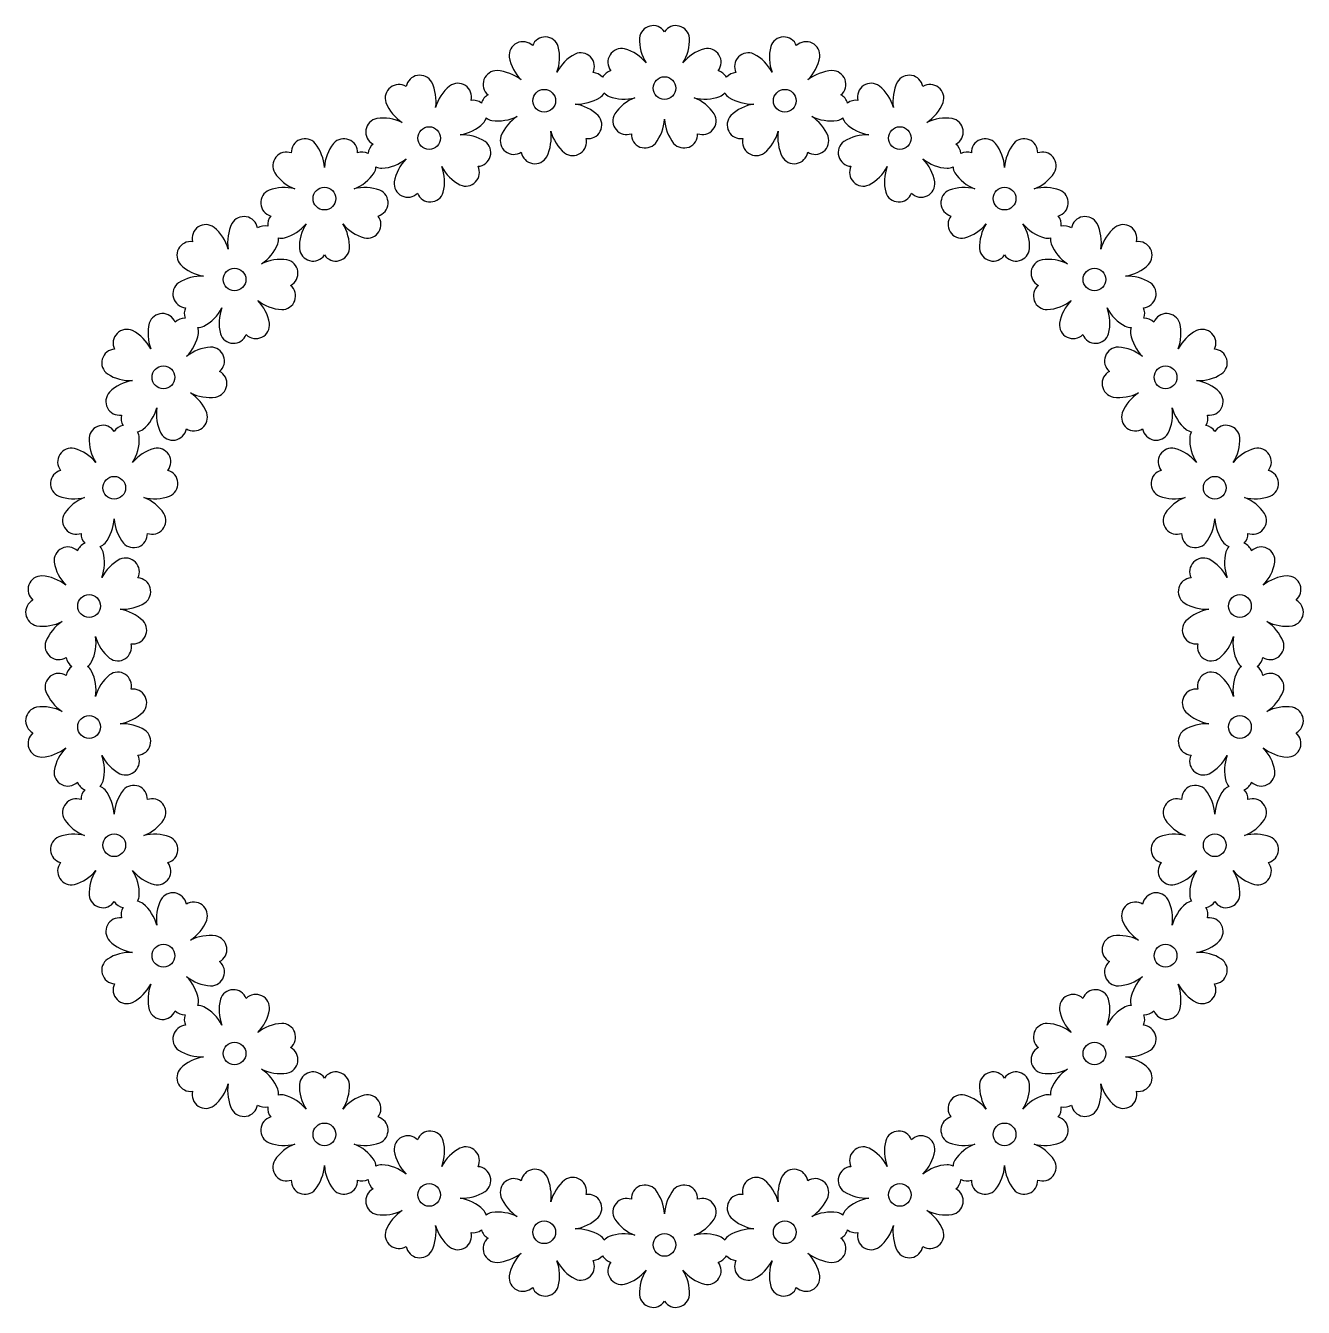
# Model space of a CAD drawing. Extents: x -1112 to -574, y -162 to 59.
# Drawn here: x -1111.6 to -891.4, y -162.3 to 58.7 of the extents above; entities that cross this region are included whole.
import ezdxf

# ---------------------------------------------------------------- set-up
doc = ezdxf.new("R2010")
doc.units = 0
doc.layers.get('0').update_dxf_attribs({"linetype": 'CONTINUOUS'})

msp = doc.modelspace()

# ---------------------------------------------------------------- linework, layer by layer
for centre in [(-1001.5055, 47.957838), (-1022.238551, 45.778707), (-980.772449, 45.778707), (-1042.065469, 39.336551), (-960.945531, 39.336551), (-1060.119721, 28.912924), (-942.891279, 28.912924), (-1075.61225, 14.963388), (-927.39875, 14.963388), (-1087.865959, -1.902396), (-915.145041, -1.902396), (-1096.345301, -20.947311), (-906.665699, -20.947311), (-1100.679689, -41.339003), (-902.331311, -41.339003), (-1100.679689, -62.186257), (-902.331311, -62.186257), (-1096.345301, -82.57795), (-906.665699, -82.57795), (-1087.865959, -101.622864), (-915.145041, -101.622864), (-1075.61225, -118.488648), (-927.39875, -118.488648), (-1060.119721, -132.438184), (-942.891279, -132.438184), (-1042.065469, -142.861811), (-960.945531, -142.861811), (-1022.238551, -149.303967), (-980.772449, -149.303967), (-1001.5055, -151.483099)]:
    msp.add_circle(centre, 1.962519)
for centre, radius, start, end in [((-1003.471951, 56.366155), 2.365777, 33.777075, 174.598907), ((-999.539049, 56.366155), 2.365777, 5.401093, 146.222925), ((-1025.910218, 53.594433), 2.365777, 45.777075, 186.598907), ((-1022.063259, 54.41213), 2.365777, 17.401093, 158.222925), ((-998.328693, 56.325595), 7.503151, 177.989396, 212.423167), ((-1004.682307, 56.325595), 7.503151, 327.576833, 2.010604), ((-980.947741, 54.41213), 2.365777, 21.777075, 162.598907), ((-977.100782, 53.594433), 2.365777, 353.401093, 134.222925), ((-1020.87092, 54.624103), 7.503151, 189.989396, 224.423167), ((-1027.085692, 53.303113), 7.503151, 339.576833, 14.010604), ((-1013.403458, 47.21139), 7.503151, 117.989396, 152.423167), ((-1015.939961, 51.685861), 2.365777, 333.777075, 114.598907), ((-1008.894617, 52.426357), 2.365777, 77.401093, 218.222925), ((-1010.445397, 47.522295), 7.503151, 39.576833, 74.010604), ((-992.565603, 47.522295), 7.503151, 105.989396, 140.423167), ((-994.116383, 52.426357), 2.365777, 321.777075, 102.598907), ((-987.071039, 51.685861), 2.365777, 65.401093, 206.222925), ((-989.607542, 47.21139), 7.503151, 27.576833, 62.010604), ((-975.925308, 53.303113), 7.503151, 165.989396, 200.423167), ((-982.14008, 54.624103), 7.503151, 315.576833, 350.010604), ((-1030.395256, 48.613294), 2.365777, 89.401093, 230.222925), ((-1030.892535, 43.493972), 7.503151, 51.576833, 86.010604), ((-1010.109951, 48.685945), 2.365777, 105.777075, 151.189996), ((-992.901049, 48.685945), 2.365777, 28.810004, 74.222925), ((-972.118465, 43.493972), 7.503151, 93.989396, 128.423167), ((-972.615744, 48.613294), 2.365777, 309.777075, 90.598907), ((-1043.688997, 47.817758), 2.365777, 29.401093, 170.222925), ((-1048.371099, 45.688753), 7.503151, 351.576833, 26.010604), ((-1037.132684, 46.424171), 2.365777, 345.777075, 126.598907), ((-1013.97351, 48.279869), 2.365777, 40.810004, 86.222925), ((-989.03749, 48.279869), 2.365777, 93.777075, 139.189996), ((-965.878316, 46.424171), 2.365777, 53.401093, 194.222925), ((-954.639901, 45.688753), 7.503151, 153.989396, 188.423167), ((-959.322003, 47.817758), 2.365777, 9.777075, 150.598907), ((-1047.281881, 46.218103), 2.365777, 57.777075, 198.598907), ((-1033.721315, 42.574846), 7.503151, 129.989396, 164.423167), ((-1030.806356, 44.701937), 2.365777, 117.777075, 163.189996), ((-1013.97351, 48.279869), 2.365777, 305.401093, 331.189996), ((-1010.109951, 48.685945), 2.365777, 220.810004, 246.598907), ((-1008.482022, 53.56494), 7.503151, 249.989396, 284.423167), ((-994.528978, 53.56494), 7.503151, 255.576833, 290.010604), ((-992.901049, 48.685945), 2.365777, 293.401093, 319.189996), ((-989.03749, 48.279869), 2.365777, 208.810004, 234.598907), ((-972.204644, 44.701937), 2.365777, 16.810004, 62.222925), ((-969.289685, 42.574846), 7.503151, 15.576833, 50.010604), ((-955.729119, 46.218103), 2.365777, 341.401093, 122.222925), ((-1042.566785, 48.273001), 7.503151, 201.989396, 236.423167), ((-1034.501059, 43.501455), 2.365777, 52.810004, 98.222925), ((-1016.580265, 52.713781), 7.503151, 267.576833, 302.010604), ((-1018.145795, 37.818757), 7.503151, 45.989396, 80.423167), ((-1003.853853, 39.320901), 7.503151, 111.576833, 146.010604), ((-999.157147, 39.320901), 7.503151, 33.989396, 68.423167), ((-986.430735, 52.713781), 7.503151, 237.989396, 272.423167), ((-984.865205, 37.818757), 7.503151, 99.576833, 134.010604), ((-968.509941, 43.501455), 2.365777, 81.777075, 127.189996), ((-960.444215, 48.273001), 7.503151, 303.576833, 338.010604), ((-1050.633273, 40.413321), 2.365777, 101.401093, 242.222925), ((-1050.055319, 35.302478), 7.503151, 63.576833, 98.010604), ((-1034.501059, 43.501455), 2.365777, 317.401093, 343.189996), ((-1030.806356, 44.701937), 2.365777, 232.810004, 258.598907), ((-1030.228402, 49.81278), 7.503151, 261.989396, 296.423167), ((-1022.739867, 36.842257), 7.503151, 123.576833, 158.010604), ((-1014.674142, 41.613803), 2.365777, 261.777075, 42.598907), ((-1008.038676, 42.311218), 2.365777, 149.401093, 290.222925), ((-1008.994035, 43.055461), 7.503151, 321.989396, 356.423167), ((-994.016965, 43.055461), 7.503151, 183.576833, 218.010604), ((-994.972324, 42.311218), 2.365777, 249.777075, 30.598907), ((-988.336858, 41.613803), 2.365777, 137.401093, 278.222925), ((-980.271133, 36.842257), 7.503151, 21.989396, 56.423167), ((-972.782598, 49.81278), 7.503151, 243.576833, 278.010604), ((-972.204644, 44.701937), 2.365777, 281.401093, 307.189996), ((-968.509941, 43.501455), 2.365777, 196.810004, 222.598907), ((-952.955681, 35.302478), 7.503151, 81.989396, 116.423167), ((-952.377727, 40.413321), 2.365777, 297.777075, 78.598907), ((-1037.972712, 47.296501), 7.503151, 279.576833, 314.010604), ((-1036.407182, 32.401477), 7.503151, 57.989396, 92.423167), ((-1028.544182, 39.426505), 7.503151, 333.989396, 8.423167), ((-1013.894397, 42.540412), 7.503151, 195.576833, 230.010604), ((-1004.856892, 39.999517), 2.365777, 177.777075, 318.598907), ((-998.154108, 39.999517), 2.365777, 221.401093, 2.222925), ((-989.116603, 42.540412), 7.503151, 309.989396, 344.423167), ((-974.466818, 39.426505), 7.503151, 171.576833, 206.010604), ((-966.603818, 32.401477), 7.503151, 87.576833, 122.010604), ((-965.038288, 47.296501), 7.503151, 225.989396, 260.423167), ((-1063.471113, 36.871245), 2.365777, 41.401093, 182.222925), ((-1067.608255, 33.815301), 7.503151, 3.576833, 38.010604), ((-1052.631186, 33.815301), 7.503151, 141.989396, 176.423167), ((-1056.768328, 36.871245), 2.365777, 357.777075, 138.598907), ((-1050.222173, 36.501964), 2.365777, 129.777075, 175.189996), ((-1033.800428, 36.835389), 2.365777, 273.777075, 54.598907), ((-1027.454964, 38.897155), 2.365777, 161.401093, 302.222925), ((-1017.305767, 38.691087), 2.365777, 233.401093, 14.222925), ((-985.705233, 38.691087), 2.365777, 165.777075, 306.598907), ((-975.556036, 38.897155), 2.365777, 237.777075, 18.598907), ((-969.210572, 36.835389), 2.365777, 125.401093, 266.222925), ((-952.788827, 36.501964), 2.365777, 4.810004, 50.222925), ((-946.242672, 36.871245), 2.365777, 41.401093, 182.222925), ((-950.379814, 33.815301), 7.503151, 3.576833, 38.010604), ((-935.402745, 33.815301), 7.503151, 141.989396, 176.423167), ((-939.539887, 36.871245), 2.365777, 357.777075, 138.598907), ((-1066.652897, 34.559544), 2.365777, 69.777075, 210.598907), ((-1053.586544, 34.559544), 2.365777, 64.810004, 110.222925), ((-1050.719453, 41.621286), 7.503151, 273.989396, 308.423167), ((-1040.697837, 30.491155), 7.503151, 135.576833, 170.010604), ((-1023.862079, 37.2975), 2.365777, 189.777075, 330.598907), ((-979.148921, 37.2975), 2.365777, 209.401093, 350.222925), ((-962.313163, 30.491155), 7.503151, 9.989396, 44.423167), ((-952.291547, 41.621286), 7.503151, 231.576833, 266.010604), ((-949.424456, 34.559544), 2.365777, 69.777075, 115.189996), ((-936.358103, 34.559544), 2.365777, 329.401093, 110.222925), ((-1062.468074, 37.549861), 7.503151, 213.989396, 248.423167), ((-1057.771367, 37.549861), 7.503151, 291.576833, 326.010604), ((-1053.586544, 34.559544), 2.365777, 329.401093, 355.189996), ((-1050.222173, 36.501964), 2.365777, 244.810004, 270.598907), ((-1046.912609, 31.812145), 7.503151, 345.989396, 20.423167), ((-1033.230375, 37.903868), 7.503151, 207.576833, 242.010604), ((-1035.766878, 33.429397), 2.365777, 245.401093, 26.222925), ((-967.244122, 33.429397), 2.365777, 153.777075, 294.598907), ((-969.780625, 37.903868), 7.503151, 297.989396, 332.423167), ((-956.098391, 31.812145), 7.503151, 159.576833, 194.010604), ((-952.788827, 36.501964), 2.365777, 269.401093, 295.189996), ((-949.424456, 34.559544), 2.365777, 184.810004, 210.598907), ((-945.239633, 37.549861), 7.503151, 213.989396, 248.423167), ((-940.542926, 37.549861), 7.503151, 291.576833, 326.010604), ((-1045.737135, 31.520825), 2.365777, 173.401093, 314.222925), ((-957.273865, 31.520825), 2.365777, 225.777075, 6.598907), ((-1068.724172, 28.184817), 2.365777, 113.401093, 254.222925), ((-1067.096243, 23.305822), 7.503151, 75.576833, 110.010604), ((-1053.143198, 23.305822), 7.503151, 69.989396, 104.423167), ((-1051.51527, 28.184817), 2.365777, 285.777075, 66.598907), ((-1041.890177, 30.703128), 2.365777, 201.777075, 342.598907), ((-961.120823, 30.703128), 2.365777, 197.401093, 338.222925), ((-951.49573, 28.184817), 2.365777, 113.401093, 254.222925), ((-949.867802, 23.305822), 7.503151, 75.576833, 110.010604), ((-935.914757, 23.305822), 7.503151, 69.989396, 104.423167), ((-934.286828, 28.184817), 2.365777, 285.777075, 66.598907), ((-1080.545035, 22.051007), 2.365777, 53.401093, 194.222925), ((-1069.30662, 21.31559), 7.503151, 153.989396, 188.423167), ((-1073.988722, 23.444594), 2.365777, 9.777075, 150.598907), ((-1067.508838, 24.444405), 2.365777, 141.777075, 187.189996), ((-1069.059618, 29.348467), 7.503151, 285.989396, 320.423167), ((-1056.942914, 20.545167), 7.503151, 147.576833, 182.010604), ((-1051.179824, 29.348467), 7.503151, 219.576833, 254.010604), ((-1063.296528, 20.545167), 7.503151, 357.989396, 32.423167), ((-1052.730603, 24.444405), 2.365777, 257.401093, 38.222925), ((-950.280397, 24.444405), 2.365777, 141.777075, 282.598907), ((-951.831176, 29.348467), 7.503151, 285.989396, 320.423167), ((-939.714472, 20.545167), 7.503151, 147.576833, 182.010604), ((-933.951382, 29.348467), 7.503151, 219.576833, 254.010604), ((-946.068086, 20.545167), 7.503151, 357.989396, 32.423167), ((-935.502162, 24.444405), 2.365777, 352.810004, 38.222925), ((-929.022278, 23.444594), 2.365777, 29.401093, 170.222925), ((-933.70438, 21.31559), 7.503151, 351.576833, 26.010604), ((-922.465965, 22.051007), 2.365777, 345.777075, 126.598907), ((-1083.956404, 18.201682), 7.503151, 15.576833, 50.010604), ((-1070.395838, 21.844939), 2.365777, 76.810004, 122.222925), ((-1070.395838, 21.844939), 2.365777, 341.401093, 7.189996), ((-1067.508838, 24.444405), 2.365777, 256.810004, 282.598907), ((-935.502162, 24.444405), 2.365777, 257.401093, 283.189996), ((-932.615162, 21.844939), 2.365777, 172.810004, 198.598907), ((-932.615162, 21.844939), 2.365777, 57.777075, 103.189996), ((-919.054596, 18.201682), 7.503151, 129.989396, 164.423167), ((-1083.176659, 19.128292), 2.365777, 81.777075, 222.598907), ((-1075.110934, 23.899837), 7.503151, 303.576833, 338.010604), ((-1062.086171, 20.504607), 2.365777, 185.401093, 326.222925), ((-1058.15327, 20.504607), 2.365777, 213.777075, 354.598907), ((-944.85773, 20.504607), 2.365777, 185.401093, 326.222925), ((-940.924829, 20.504607), 2.365777, 213.777075, 354.598907), ((-927.900066, 23.899837), 7.503151, 201.989396, 236.423167), ((-919.834341, 19.128292), 2.365777, 317.401093, 98.222925), ((-1067.6224, 10.929315), 7.503151, 81.989396, 116.423167), ((-1067.044445, 16.040157), 2.365777, 297.777075, 78.598907), ((-935.966555, 16.040157), 2.365777, 101.401093, 242.222925), ((-935.3886, 10.929315), 7.503151, 63.576833, 98.010604), ((-1081.270537, 8.028314), 7.503151, 87.576833, 122.010604), ((-1079.705007, 22.923337), 7.503151, 225.989396, 260.423167), ((-923.305993, 22.923337), 7.503151, 279.576833, 314.010604), ((-921.740463, 8.028314), 7.503151, 57.989396, 92.423167), ((-1083.877291, 12.462226), 2.365777, 125.401093, 266.222925), ((-1067.455545, 12.128801), 2.365777, 269.401093, 50.222925), ((-935.555455, 12.128801), 2.365777, 129.777075, 270.598907), ((-919.133709, 12.462226), 2.365777, 273.777075, 54.598907), ((-1076.979882, 6.117991), 7.503151, 9.989396, 44.423167), ((-1066.958266, 17.248123), 7.503151, 231.576833, 266.010604), ((-936.052734, 17.248123), 7.503151, 273.989396, 308.423167), ((-926.031118, 6.117991), 7.503151, 135.576833, 170.010604), ((-1088.041251, 6.731027), 2.365777, 21.777075, 162.598907), ((-1081.91084, 9.056233), 2.365777, 153.777075, 199.189996), ((-1084.447343, 13.530704), 7.503151, 297.989396, 332.423167), ((-1070.76511, 7.438982), 7.503151, 159.576833, 194.010604), ((-918.563657, 13.530704), 7.503151, 207.576833, 242.010604), ((-932.24589, 7.438982), 7.503151, 345.989396, 20.423167), ((-921.10016, 9.056233), 2.365777, 340.810004, 26.222925), ((-914.969749, 6.731027), 2.365777, 17.401093, 158.222925), ((-1083.018819, 5.62201), 7.503151, 165.989396, 200.423167), ((-1084.194293, 5.913331), 2.365777, 88.810004, 134.222925), ((-1084.194293, 5.913331), 2.365777, 353.401093, 19.189996), ((-1081.91084, 9.056233), 2.365777, 268.810004, 294.598907), ((-1071.940584, 7.147661), 2.365777, 225.777075, 6.598907), ((-931.070416, 7.147661), 2.365777, 173.401093, 314.222925), ((-921.10016, 9.056233), 2.365777, 245.401093, 271.189996), ((-918.816707, 5.913331), 2.365777, 160.810004, 186.598907), ((-918.816707, 5.913331), 2.365777, 45.777075, 91.189996), ((-919.992181, 5.62201), 7.503151, 339.576833, 14.010604), ((-1094.164549, 4.004759), 2.365777, 65.401093, 206.222925), ((-1096.701052, -0.469713), 7.503151, 27.576833, 62.010604), ((-1089.23359, 6.943001), 7.503151, 315.576833, 350.010604), ((-1075.787542, 6.329965), 2.365777, 197.401093, 338.222925), ((-927.223458, 6.329965), 2.365777, 201.777075, 342.598907), ((-913.77741, 6.943001), 7.503151, 189.989396, 224.423167), ((-906.309948, -0.469713), 7.503151, 117.989396, 152.423167), ((-908.846451, 4.004759), 2.365777, 333.777075, 114.598907), ((-1096.131, 0.598766), 2.365777, 93.777075, 234.598907), ((-1079.211975, -4.187131), 7.503151, 93.989396, 128.423167), ((-1079.709254, 0.932191), 2.365777, 309.777075, 90.598907), ((-923.301746, 0.932191), 2.365777, 89.401093, 230.222925), ((-923.799025, -4.187131), 7.503151, 51.576833, 86.010604), ((-906.88, 0.598766), 2.365777, 305.401093, 86.222925), ((-1093.524246, 5.032678), 7.503151, 237.989396, 272.423167), ((-1079.298154, -2.979166), 2.365777, 281.401093, 62.222925), ((-923.712846, -2.979166), 2.365777, 117.777075, 258.598907), ((-909.486754, 5.032678), 7.503151, 267.576833, 302.010604), ((-1091.958716, -9.862345), 7.503151, 99.576833, 134.010604), ((-911.052284, -9.862345), 7.503151, 45.989396, 80.423167), ((-1095.430368, -6.0673), 2.365777, 137.401093, 278.222925), ((-1087.364643, -10.838846), 7.503151, 21.989396, 56.423167), ((-1079.876108, 2.131677), 7.503151, 243.576833, 278.010604), ((-923.134892, 2.131677), 7.503151, 261.989396, 296.423167), ((-915.646357, -10.838846), 7.503151, 123.576833, 158.010604), ((-907.580632, -6.0673), 2.365777, 261.777075, 42.598907), ((-1092.798744, -8.990015), 2.365777, 165.777075, 211.189996), ((-1096.210113, -5.14069), 7.503151, 309.989396, 344.423167), ((-1081.560328, -8.254598), 7.503151, 171.576833, 206.010604), ((-1082.649546, -8.783948), 2.365777, 237.777075, 18.598907), ((-920.361454, -8.783948), 2.365777, 161.401093, 302.222925), ((-921.450672, -8.254598), 7.503151, 333.989396, 8.423167), ((-906.800887, -5.14069), 7.503151, 195.576833, 230.010604), ((-910.212256, -8.990015), 2.365777, 328.810004, 14.222925), ((-1098.311752, -12.538994), 2.365777, 33.777075, 174.598907), ((-1094.378851, -12.538994), 2.365777, 100.810004, 146.222925), ((-1092.798744, -8.990015), 2.365777, 280.810004, 306.598907), ((-1086.242431, -10.383603), 2.365777, 209.401093, 350.222925), ((-916.768569, -10.383603), 2.365777, 189.777075, 330.598907), ((-910.212256, -8.990015), 2.365777, 233.401093, 259.189996), ((-908.632149, -12.538994), 2.365777, 33.777075, 79.189996), ((-904.699248, -12.538994), 2.365777, 5.401093, 146.222925), ((-1093.168495, -12.579554), 7.503151, 177.989396, 212.423167), ((-1099.522108, -12.579554), 7.503151, 327.576833, 2.010604), ((-1094.378851, -12.538994), 2.365777, 5.401093, 31.189996), ((-903.488892, -12.579554), 7.503151, 177.989396, 212.423167), ((-908.632149, -12.538994), 2.365777, 148.810004, 174.598907), ((-909.842505, -12.579554), 7.503151, 327.576833, 2.010604), ((-1103.734419, -16.478792), 2.365777, 77.401093, 218.222925), ((-1105.285198, -21.382854), 7.503151, 39.576833, 74.010604), ((-1087.405405, -21.382854), 7.503151, 105.989396, 140.423167), ((-1088.956184, -16.478792), 2.365777, 321.777075, 102.598907), ((-914.054816, -16.478792), 2.365777, 77.401093, 218.222925), ((-915.605595, -21.382854), 7.503151, 39.576833, 74.010604), ((-897.725802, -21.382854), 7.503151, 105.989396, 140.423167), ((-899.276581, -16.478792), 2.365777, 321.777075, 102.598907), ((-1104.949752, -20.219204), 2.365777, 105.777075, 246.598907), ((-1087.740851, -20.219204), 2.365777, 293.401093, 74.222925), ((-915.270149, -20.219204), 2.365777, 105.777075, 246.598907), ((-898.061248, -20.219204), 2.365777, 293.401093, 74.222925), ((-1103.321824, -15.340209), 7.503151, 249.989396, 284.423167), ((-1098.693655, -29.584248), 7.503151, 111.576833, 146.010604), ((-1089.368779, -15.340209), 7.503151, 255.576833, 290.010604), ((-1093.996948, -29.584248), 7.503151, 33.989396, 68.423167), ((-913.642221, -15.340209), 7.503151, 249.989396, 284.423167), ((-909.014052, -29.584248), 7.503151, 111.576833, 146.010604), ((-899.689176, -15.340209), 7.503151, 255.576833, 290.010604), ((-904.317345, -29.584248), 7.503151, 33.989396, 68.423167), ((-1102.878478, -26.593931), 2.365777, 149.401093, 290.222925), ((-1103.833836, -25.849688), 7.503151, 321.989396, 356.423167), ((-1088.856767, -25.849688), 7.503151, 183.576833, 218.010604), ((-1089.812125, -26.593931), 2.365777, 249.777075, 30.598907), ((-913.198875, -26.593931), 2.365777, 149.401093, 290.222925), ((-914.154233, -25.849688), 7.503151, 321.989396, 356.423167), ((-899.177164, -25.849688), 7.503151, 183.576833, 218.010604), ((-900.132522, -26.593931), 2.365777, 249.777075, 30.598907), ((-1100.504398, -32.70558), 2.365777, 112.810004, 158.222925), ((-1099.696694, -28.905632), 2.365777, 177.777075, 223.189996), ((-1099.696694, -28.905632), 2.365777, 292.810004, 318.598907), ((-1092.993909, -28.905632), 2.365777, 221.401093, 2.222925), ((-910.017091, -28.905632), 2.365777, 177.777075, 318.598907), ((-903.314306, -28.905632), 2.365777, 221.401093, 247.189996), ((-903.314306, -28.905632), 2.365777, 316.810004, 2.222925), ((-902.506602, -32.70558), 2.365777, 21.777075, 67.189996), ((-1104.351356, -33.523276), 2.365777, 45.777075, 186.598907), ((-1100.504398, -32.70558), 2.365777, 17.401093, 43.189996), ((-1105.52683, -33.814597), 7.503151, 339.576833, 14.010604), ((-1094.381099, -35.431848), 2.365777, 333.777075, 114.598907), ((-908.629901, -35.431848), 2.365777, 65.401093, 206.222925), ((-897.48417, -33.814597), 7.503151, 165.989396, 200.423167), ((-902.506602, -32.70558), 2.365777, 136.810004, 162.598907), ((-898.659644, -33.523276), 2.365777, 353.401093, 134.222925), ((-1099.312058, -32.493606), 7.503151, 189.989396, 224.423167), ((-1091.844596, -39.90632), 7.503151, 117.989396, 152.423167), ((-911.166404, -39.90632), 7.503151, 27.576833, 62.010604), ((-903.698942, -32.493606), 7.503151, 315.576833, 350.010604), ((-1108.836394, -38.504416), 2.365777, 89.401093, 230.222925), ((-1109.333673, -43.623738), 7.503151, 51.576833, 86.010604), ((-1092.414648, -38.837841), 2.365777, 305.401093, 86.222925), ((-910.596352, -38.837841), 2.365777, 93.777075, 234.598907), ((-893.677327, -43.623738), 7.503151, 93.989396, 128.423167), ((-894.174606, -38.504416), 2.365777, 309.777075, 90.598907), ((-1109.247494, -42.415773), 2.365777, 117.777075, 258.598907), ((-1095.021403, -34.403929), 7.503151, 267.576833, 302.010604), ((-1096.586933, -49.298952), 7.503151, 45.989396, 80.423167), ((-907.989597, -34.403929), 7.503151, 237.989396, 272.423167), ((-906.424067, -49.298952), 7.503151, 99.576833, 134.010604), ((-893.763506, -42.415773), 2.365777, 281.401093, 62.222925), ((-1108.66954, -37.30493), 7.503151, 261.989396, 296.423167), ((-1101.181005, -50.275453), 7.503151, 123.576833, 158.010604), ((-1093.11528, -45.503907), 2.365777, 261.777075, 42.598907), ((-909.89572, -45.503907), 2.365777, 137.401093, 278.222925), ((-894.34146, -37.30493), 7.503151, 243.576833, 278.010604), ((-901.829995, -50.275453), 7.503151, 21.989396, 56.423167), ((-1105.896102, -48.220554), 2.365777, 161.401093, 302.222925), ((-1106.98532, -47.691205), 7.503151, 333.989396, 8.423167), ((-1092.335536, -44.577297), 7.503151, 195.576833, 230.010604), ((-1095.746905, -48.426622), 2.365777, 233.401093, 14.222925), ((-907.264095, -48.426622), 2.365777, 165.777075, 306.598907), ((-910.675464, -44.577297), 7.503151, 309.989396, 344.423167), ((-896.02568, -47.691205), 7.503151, 171.576833, 206.010604), ((-897.114898, -48.220554), 2.365777, 237.777075, 18.598907), ((-1102.303218, -49.82021), 2.365777, 189.777075, 235.189996), ((-900.707782, -49.82021), 2.365777, 304.810004, 350.222925), ((-1105.896102, -55.304706), 2.365777, 57.777075, 198.598907), ((-1102.303218, -53.705051), 2.365777, 124.810004, 170.222925), ((-1102.303218, -49.82021), 2.365777, 304.810004, 330.598907), ((-1102.303218, -53.705051), 2.365777, 29.401093, 55.189996), ((-1106.98532, -55.834055), 7.503151, 351.576833, 26.010604), ((-1095.746905, -55.098638), 2.365777, 345.777075, 126.598907), ((-907.264095, -55.098638), 2.365777, 53.401093, 194.222925), ((-896.02568, -55.834055), 7.503151, 153.989396, 188.423167), ((-900.707782, -49.82021), 2.365777, 209.401093, 235.189996), ((-900.707782, -53.705051), 2.365777, 124.810004, 150.598907), ((-900.707782, -53.705051), 2.365777, 9.777075, 55.189996), ((-897.114898, -55.304706), 2.365777, 341.401093, 122.222925), ((-1092.335536, -58.947963), 7.503151, 129.989396, 164.423167), ((-910.675464, -58.947963), 7.503151, 15.576833, 50.010604), ((-1101.181005, -53.249807), 7.503151, 201.989396, 236.423167), ((-1093.11528, -58.021353), 2.365777, 317.401093, 98.222925), ((-909.89572, -58.021353), 2.365777, 81.777075, 222.598907), ((-901.829995, -53.249807), 7.503151, 303.576833, 338.010604), ((-1109.247494, -61.109487), 2.365777, 101.401093, 242.222925), ((-1108.66954, -66.22033), 7.503151, 63.576833, 98.010604), ((-1096.586933, -54.226308), 7.503151, 279.576833, 314.010604), ((-906.424067, -54.226308), 7.503151, 225.989396, 260.423167), ((-894.34146, -66.22033), 7.503151, 81.989396, 116.423167), ((-893.763506, -61.109487), 2.365777, 297.777075, 78.598907), ((-1095.021403, -69.121331), 7.503151, 57.989396, 92.423167), ((-907.989597, -69.121331), 7.503151, 87.576833, 122.010604), ((-1108.836394, -65.020844), 2.365777, 129.777075, 270.598907), ((-1092.414648, -64.687419), 2.365777, 273.777075, 54.598907), ((-910.596352, -64.687419), 2.365777, 125.401093, 266.222925), ((-894.174606, -65.020844), 2.365777, 269.401093, 50.222925), ((-1109.333673, -59.901522), 7.503151, 273.989396, 308.423167), ((-1099.312058, -71.031654), 7.503151, 135.576833, 170.010604), ((-893.677327, -59.901522), 7.503151, 231.576833, 266.010604), ((-903.698942, -71.031654), 7.503151, 9.989396, 44.423167), ((-1105.52683, -69.710663), 7.503151, 345.989396, 20.423167), ((-1091.844596, -63.61894), 7.503151, 207.576833, 242.010604), ((-1094.381099, -68.093412), 2.365777, 245.401093, 26.222925), ((-908.629901, -68.093412), 2.365777, 153.777075, 294.598907), ((-911.166404, -63.61894), 7.503151, 297.989396, 332.423167), ((-897.48417, -69.710663), 7.503151, 159.576833, 194.010604), ((-1104.351356, -70.001984), 2.365777, 173.401093, 314.222925), ((-898.659644, -70.001984), 2.365777, 225.777075, 6.598907), ((-1100.504398, -70.81968), 2.365777, 201.777075, 247.189996), ((-1100.504398, -70.81968), 2.365777, 316.810004, 342.598907), ((-1099.696694, -74.619628), 2.365777, 41.401093, 67.189996), ((-1092.993909, -74.619628), 2.365777, 357.777075, 138.598907), ((-910.017091, -74.619628), 2.365777, 41.401093, 182.222925), ((-903.314306, -74.619628), 2.365777, 112.810004, 138.598907), ((-902.506602, -70.81968), 2.365777, 197.401093, 223.189996), ((-902.506602, -70.81968), 2.365777, 292.810004, 338.222925), ((-1102.878478, -76.931329), 2.365777, 69.777075, 210.598907), ((-1099.696694, -74.619628), 2.365777, 136.810004, 182.222925), ((-1103.833836, -77.675572), 7.503151, 3.576833, 38.010604), ((-1088.856767, -77.675572), 7.503151, 141.989396, 176.423167), ((-1089.812125, -76.931329), 2.365777, 329.401093, 110.222925), ((-913.198875, -76.931329), 2.365777, 69.777075, 210.598907), ((-914.154233, -77.675572), 7.503151, 3.576833, 38.010604), ((-899.177164, -77.675572), 7.503151, 141.989396, 176.423167), ((-903.314306, -74.619628), 2.365777, 357.777075, 43.189996), ((-900.132522, -76.931329), 2.365777, 329.401093, 110.222925), ((-1098.693655, -73.941012), 7.503151, 213.989396, 248.423167), ((-1093.996948, -73.941012), 7.503151, 291.576833, 326.010604), ((-909.014052, -73.941012), 7.503151, 213.989396, 248.423167), ((-904.317345, -73.941012), 7.503151, 291.576833, 326.010604), ((-1104.949752, -83.306056), 2.365777, 113.401093, 254.222925), ((-1103.321824, -88.185051), 7.503151, 75.576833, 110.010604), ((-1089.368779, -88.185051), 7.503151, 69.989396, 104.423167), ((-1087.740851, -83.306056), 2.365777, 285.777075, 66.598907), ((-915.270149, -83.306056), 2.365777, 113.401093, 254.222925), ((-913.642221, -88.185051), 7.503151, 75.576833, 110.010604), ((-899.689176, -88.185051), 7.503151, 69.989396, 104.423167), ((-898.061248, -83.306056), 2.365777, 285.777075, 66.598907), ((-1103.734419, -87.046468), 2.365777, 141.777075, 282.598907), ((-1088.956184, -87.046468), 2.365777, 257.401093, 38.222925), ((-914.054816, -87.046468), 2.365777, 141.777075, 282.598907), ((-899.276581, -87.046468), 2.365777, 257.401093, 38.222925), ((-1105.285198, -82.142406), 7.503151, 285.989396, 320.423167), ((-1093.168495, -90.945706), 7.503151, 147.576833, 182.010604), ((-1087.405405, -82.142406), 7.503151, 219.576833, 254.010604), ((-1099.522108, -90.945706), 7.503151, 357.989396, 32.423167), ((-915.605595, -82.142406), 7.503151, 285.989396, 320.423167), ((-903.488892, -90.945706), 7.503151, 147.576833, 182.010604), ((-897.725802, -82.142406), 7.503151, 219.576833, 254.010604), ((-909.842505, -90.945706), 7.503151, 357.989396, 32.423167), ((-1098.311752, -90.986266), 2.365777, 185.401093, 326.222925), ((-1094.378851, -90.986266), 2.365777, 213.777075, 259.189996), ((-1094.378851, -90.986266), 2.365777, 328.810004, 354.598907), ((-1092.798744, -94.535245), 2.365777, 53.401093, 79.189996), ((-1096.210113, -98.38457), 7.503151, 15.576833, 50.010604), ((-1081.560328, -95.270662), 7.503151, 153.989396, 188.423167), ((-1086.242431, -93.141657), 2.365777, 9.777075, 150.598907), ((-1082.649546, -94.741313), 2.365777, 341.401093, 122.222925), ((-920.361454, -94.741313), 2.365777, 57.777075, 198.598907), ((-916.768569, -93.141657), 2.365777, 29.401093, 170.222925), ((-921.450672, -95.270662), 7.503151, 351.576833, 26.010604), ((-906.800887, -98.38457), 7.503151, 129.989396, 164.423167), ((-910.212256, -94.535245), 2.365777, 100.810004, 126.598907), ((-908.632149, -90.986266), 2.365777, 185.401093, 211.189996), ((-908.632149, -90.986266), 2.365777, 280.810004, 326.222925), ((-904.699248, -90.986266), 2.365777, 213.777075, 354.598907), ((-1092.798744, -94.535245), 2.365777, 148.810004, 194.222925), ((-910.212256, -94.535245), 2.365777, 345.777075, 31.189996), ((-1095.430368, -97.45796), 2.365777, 81.777075, 222.598907), ((-1087.364643, -92.686414), 7.503151, 303.576833, 338.010604), ((-915.646357, -92.686414), 7.503151, 201.989396, 236.423167), ((-907.580632, -97.45796), 2.365777, 317.401093, 98.222925), ((-1091.958716, -93.662915), 7.503151, 225.989396, 260.423167), ((-1079.876108, -105.656937), 7.503151, 81.989396, 116.423167), ((-1079.298154, -100.546094), 2.365777, 297.777075, 78.598907), ((-923.712846, -100.546094), 2.365777, 101.401093, 242.222925), ((-923.134892, -105.656937), 7.503151, 63.576833, 98.010604), ((-911.052284, -93.662915), 7.503151, 279.576833, 314.010604), ((-1093.524246, -108.557938), 7.503151, 87.576833, 122.010604), ((-909.486754, -108.557938), 7.503151, 57.989396, 92.423167), ((-1096.131, -104.124026), 2.365777, 125.401093, 266.222925), ((-1079.709254, -104.457451), 2.365777, 269.401093, 50.222925), ((-923.301746, -104.457451), 2.365777, 129.777075, 270.598907), ((-906.88, -104.124026), 2.365777, 273.777075, 54.598907), ((-1079.211975, -99.338129), 7.503151, 231.576833, 266.010604), ((-1089.23359, -110.468261), 7.503151, 9.989396, 44.423167), ((-923.799025, -99.338129), 7.503151, 273.989396, 308.423167), ((-913.77741, -110.468261), 7.503151, 135.576833, 170.010604), ((-1094.164549, -107.530019), 2.365777, 153.777075, 294.598907), ((-1096.701052, -103.055547), 7.503151, 297.989396, 332.423167), ((-1083.018819, -109.14727), 7.503151, 159.576833, 194.010604), ((-1075.787542, -109.855225), 2.365777, 21.777075, 162.598907), ((-927.223458, -109.855225), 2.365777, 17.401093, 158.222925), ((-906.309948, -103.055547), 7.503151, 207.576833, 242.010604), ((-919.992181, -109.14727), 7.503151, 345.989396, 20.423167), ((-908.846451, -107.530019), 2.365777, 245.401093, 26.222925), ((-1084.194293, -109.438591), 2.365777, 340.810004, 6.598907), ((-1081.91084, -112.581493), 2.365777, 65.401093, 91.189996), ((-1084.447343, -117.055965), 7.503151, 27.576833, 62.010604), ((-1070.76511, -110.964242), 7.503151, 165.989396, 200.423167), ((-1071.940584, -110.672921), 2.365777, 353.401093, 134.222925), ((-931.070416, -110.672921), 2.365777, 45.777075, 186.598907), ((-918.563657, -117.055965), 7.503151, 117.989396, 152.423167), ((-932.24589, -110.964242), 7.503151, 339.576833, 14.010604), ((-921.10016, -112.581493), 2.365777, 88.810004, 114.598907), ((-918.816707, -109.438591), 2.365777, 173.401093, 199.189996), ((-1088.041251, -110.256287), 2.365777, 197.401093, 338.222925), ((-1084.194293, -109.438591), 2.365777, 225.777075, 271.189996), ((-1081.91084, -112.581493), 2.365777, 160.810004, 206.222925), ((-1076.979882, -109.643251), 7.503151, 315.576833, 350.010604), ((-926.031118, -109.643251), 7.503151, 189.989396, 224.423167), ((-921.10016, -112.581493), 2.365777, 333.777075, 19.189996), ((-918.816707, -109.438591), 2.365777, 268.810004, 314.222925), ((-914.969749, -110.256287), 2.365777, 201.777075, 342.598907), ((-1083.877291, -115.987486), 2.365777, 93.777075, 234.598907), ((-1066.958266, -120.773383), 7.503151, 93.989396, 128.423167), ((-1067.455545, -115.654061), 2.365777, 309.777075, 90.598907), ((-935.555455, -115.654061), 2.365777, 89.401093, 230.222925), ((-936.052734, -120.773383), 7.503151, 51.576833, 86.010604), ((-919.133709, -115.987486), 2.365777, 305.401093, 86.222925), ((-1081.270537, -111.553574), 7.503151, 237.989396, 272.423167), ((-1079.705007, -126.448597), 7.503151, 99.576833, 134.010604), ((-1067.044445, -119.565418), 2.365777, 281.401093, 62.222925), ((-935.966555, -119.565418), 2.365777, 117.777075, 258.598907), ((-921.740463, -111.553574), 7.503151, 267.576833, 302.010604), ((-923.305993, -126.448597), 7.503151, 45.989396, 80.423167), ((-1083.176659, -122.653552), 2.365777, 137.401093, 278.222925), ((-1067.6224, -114.454575), 7.503151, 243.576833, 278.010604), ((-1075.110934, -127.425098), 7.503151, 21.989396, 56.423167), ((-935.3886, -114.454575), 7.503151, 261.989396, 296.423167), ((-927.900066, -127.425098), 7.503151, 123.576833, 158.010604), ((-919.834341, -122.653552), 2.365777, 261.777075, 42.598907), ((-1083.956404, -121.726942), 7.503151, 309.989396, 344.423167), ((-1069.30662, -124.84085), 7.503151, 171.576833, 206.010604), ((-1062.086171, -124.029867), 2.365777, 33.777075, 174.598907), ((-1058.15327, -124.029867), 2.365777, 5.401093, 146.222925), ((-944.85773, -124.029867), 2.365777, 33.777075, 174.598907), ((-940.924829, -124.029867), 2.365777, 5.401093, 146.222925), ((-933.70438, -124.84085), 7.503151, 333.989396, 8.423167), ((-919.054596, -121.726942), 7.503151, 195.576833, 230.010604), ((-1080.545035, -125.576267), 2.365777, 165.777075, 306.598907), ((-1070.395838, -125.370199), 2.365777, 352.810004, 18.598907), ((-1067.508838, -127.969665), 2.365777, 77.401093, 103.189996), ((-1069.059618, -132.873727), 7.503151, 39.576833, 74.010604), ((-1056.942914, -124.070427), 7.503151, 177.989396, 212.423167), ((-1051.179824, -132.873727), 7.503151, 105.989396, 140.423167), ((-1063.296528, -124.070427), 7.503151, 327.576833, 2.010604), ((-1052.730603, -127.969665), 2.365777, 321.777075, 102.598907), ((-950.280397, -127.969665), 2.365777, 77.401093, 218.222925), ((-951.831176, -132.873727), 7.503151, 39.576833, 74.010604), ((-939.714472, -124.070427), 7.503151, 177.989396, 212.423167), ((-933.951382, -132.873727), 7.503151, 105.989396, 140.423167), ((-946.068086, -124.070427), 7.503151, 327.576833, 2.010604), ((-935.502162, -127.969665), 2.365777, 76.810004, 102.598907), ((-932.615162, -125.370199), 2.365777, 161.401093, 187.189996), ((-922.465965, -125.576267), 2.365777, 233.401093, 14.222925), ((-1073.988722, -126.969854), 2.365777, 209.401093, 350.222925), ((-1070.395838, -125.370199), 2.365777, 237.777075, 283.189996), ((-1067.508838, -127.969665), 2.365777, 172.810004, 218.222925), ((-935.502162, -127.969665), 2.365777, 321.777075, 7.189996), ((-932.615162, -125.370199), 2.365777, 256.810004, 302.222925), ((-929.022278, -126.969854), 2.365777, 189.777075, 330.598907), ((-1068.724172, -131.710077), 2.365777, 105.777075, 246.598907), ((-1051.51527, -131.710077), 2.365777, 293.401093, 74.222925), ((-951.49573, -131.710077), 2.365777, 105.777075, 246.598907), ((-934.286828, -131.710077), 2.365777, 293.401093, 74.222925), ((-1041.890177, -134.228388), 2.365777, 17.401093, 158.222925), ((-961.120823, -134.228388), 2.365777, 21.777075, 162.598907), ((-1067.096243, -126.831082), 7.503151, 249.989396, 284.423167), ((-1062.468074, -141.075121), 7.503151, 111.576833, 146.010604), ((-1053.143198, -126.831082), 7.503151, 255.576833, 290.010604), ((-1057.771367, -141.075121), 7.503151, 33.989396, 68.423167), ((-1045.737135, -135.046085), 2.365777, 45.777075, 186.598907), ((-1046.912609, -135.337405), 7.503151, 339.576833, 14.010604), ((-1035.766878, -136.954657), 2.365777, 333.777075, 114.598907), ((-967.244122, -136.954657), 2.365777, 65.401093, 206.222925), ((-956.098391, -135.337405), 7.503151, 165.989396, 200.423167), ((-957.273865, -135.046085), 2.365777, 353.401093, 134.222925), ((-949.867802, -126.831082), 7.503151, 249.989396, 284.423167), ((-945.239633, -141.075121), 7.503151, 111.576833, 146.010604), ((-935.914757, -126.831082), 7.503151, 255.576833, 290.010604), ((-940.542926, -141.075121), 7.503151, 33.989396, 68.423167), ((-1066.652897, -138.084804), 2.365777, 149.401093, 290.222925), ((-1053.586544, -138.084804), 2.365777, 4.810004, 30.598907), ((-1040.697837, -134.016415), 7.503151, 189.989396, 224.423167), ((-1033.230375, -141.429128), 7.503151, 117.989396, 152.423167), ((-969.780625, -141.429128), 7.503151, 27.576833, 62.010604), ((-962.313163, -134.016415), 7.503151, 315.576833, 350.010604), ((-949.424456, -138.084804), 2.365777, 149.401093, 175.189996), ((-936.358103, -138.084804), 2.365777, 249.777075, 30.598907), ((-1067.608255, -137.340561), 7.503151, 321.989396, 356.423167), ((-1052.631186, -137.340561), 7.503151, 183.576833, 218.010604), ((-1050.222173, -140.027224), 2.365777, 89.401093, 115.189996), ((-1050.719453, -145.146546), 7.503151, 51.576833, 86.010604), ((-1033.800428, -140.360649), 2.365777, 305.401093, 86.222925), ((-1023.862079, -140.82276), 2.365777, 29.401093, 170.222925), ((-979.148921, -140.82276), 2.365777, 9.777075, 150.598907), ((-969.210572, -140.360649), 2.365777, 93.777075, 234.598907), ((-952.291547, -145.146546), 7.503151, 93.989396, 128.423167), ((-952.788827, -140.027224), 2.365777, 64.810004, 90.598907), ((-950.379814, -137.340561), 7.503151, 321.989396, 356.423167), ((-935.402745, -137.340561), 7.503151, 183.576833, 218.010604), ((-1063.471113, -140.396505), 2.365777, 177.777075, 318.598907), ((-1056.768328, -140.396505), 2.365777, 221.401093, 2.222925), ((-1053.586544, -138.084804), 2.365777, 249.777075, 295.189996), ((-1050.222173, -140.027224), 2.365777, 184.810004, 230.222925), ((-1027.454964, -142.422415), 2.365777, 57.777075, 198.598907), ((-1028.544182, -142.951765), 7.503151, 351.576833, 26.010604), ((-1013.894397, -146.065672), 7.503151, 129.989396, 164.423167), ((-1017.305767, -142.216348), 2.365777, 345.777075, 126.598907), ((-1004.856892, -143.524777), 2.365777, 41.401093, 182.222925), ((-998.154108, -143.524777), 2.365777, 357.777075, 138.598907), ((-985.705233, -142.216348), 2.365777, 53.401093, 194.222925), ((-989.116603, -146.065672), 7.503151, 15.576833, 50.010604), ((-974.466818, -142.951765), 7.503151, 153.989396, 188.423167), ((-975.556036, -142.422415), 2.365777, 341.401093, 122.222925), ((-952.788827, -140.027224), 2.365777, 309.777075, 355.189996), ((-949.424456, -138.084804), 2.365777, 244.810004, 290.222925), ((-946.242672, -140.396505), 2.365777, 177.777075, 318.598907), ((-939.539887, -140.396505), 2.365777, 221.401093, 2.222925), ((-1050.633273, -143.938581), 2.365777, 117.777075, 258.598907), ((-1036.407182, -135.926737), 7.503151, 267.576833, 302.010604), ((-1037.972712, -150.821761), 7.503151, 45.989396, 80.423167), ((-1022.739867, -140.367517), 7.503151, 201.989396, 236.423167), ((-1014.674142, -145.139063), 2.365777, 317.401093, 98.222925), ((-1008.038676, -145.836478), 2.365777, 69.777075, 210.598907), ((-1008.994035, -146.580721), 7.503151, 3.576833, 38.010604), ((-994.016965, -146.580721), 7.503151, 141.989396, 176.423167), ((-994.972324, -145.836478), 2.365777, 329.401093, 110.222925), ((-988.336858, -145.139063), 2.365777, 81.777075, 222.598907), ((-980.271133, -140.367517), 7.503151, 303.576833, 338.010604), ((-966.603818, -135.926737), 7.503151, 237.989396, 272.423167), ((-965.038288, -150.821761), 7.503151, 99.576833, 134.010604), ((-952.377727, -143.938581), 2.365777, 281.401093, 62.222925), ((-1050.055319, -138.827738), 7.503151, 261.989396, 296.423167), ((-1042.566785, -151.798261), 7.503151, 123.576833, 158.010604), ((-1034.501059, -147.026715), 2.365777, 16.810004, 42.598907), ((-1030.228402, -153.33804), 7.503151, 63.576833, 98.010604), ((-972.782598, -153.33804), 7.503151, 81.989396, 116.423167), ((-968.509941, -147.026715), 2.365777, 137.401093, 163.189996), ((-952.955681, -138.827738), 7.503151, 243.576833, 278.010604), ((-960.444215, -151.798261), 7.503151, 21.989396, 56.423167), ((-1030.806356, -148.227197), 2.365777, 101.401093, 127.189996), ((-1018.145795, -141.344017), 7.503151, 279.576833, 314.010604), ((-1003.853853, -142.846161), 7.503151, 213.989396, 248.423167), ((-999.157147, -142.846161), 7.503151, 291.576833, 326.010604), ((-984.865205, -141.344017), 7.503151, 225.989396, 260.423167), ((-972.204644, -148.227197), 2.365777, 52.810004, 78.598907), ((-1047.281881, -149.743363), 2.365777, 161.401093, 302.222925), ((-1048.371099, -149.214014), 7.503151, 333.989396, 8.423167), ((-1033.721315, -146.100106), 7.503151, 195.576833, 230.010604), ((-1037.132684, -149.949431), 2.365777, 233.401093, 14.222925), ((-1034.501059, -147.026715), 2.365777, 261.777075, 307.189996), ((-1030.806356, -148.227197), 2.365777, 196.810004, 242.222925), ((-1016.580265, -156.239041), 7.503151, 57.989396, 92.423167), ((-1013.97351, -151.805129), 2.365777, 28.810004, 54.598907), ((-1010.109951, -152.211205), 2.365777, 113.401093, 139.189996), ((-1008.482022, -157.0902), 7.503151, 75.576833, 110.010604), ((-994.528978, -157.0902), 7.503151, 69.989396, 104.423167), ((-992.901049, -152.211205), 2.365777, 40.810004, 66.598907), ((-989.03749, -151.805129), 2.365777, 125.401093, 151.189996), ((-986.430735, -156.239041), 7.503151, 87.576833, 122.010604), ((-972.204644, -148.227197), 2.365777, 297.777075, 343.189996), ((-968.509941, -147.026715), 2.365777, 232.810004, 278.222925), ((-965.878316, -149.949431), 2.365777, 165.777075, 306.598907), ((-969.289685, -146.100106), 7.503151, 309.989396, 344.423167), ((-954.639901, -149.214014), 7.503151, 171.576833, 206.010604), ((-955.729119, -149.743363), 2.365777, 237.777075, 18.598907), ((-1043.688997, -151.343018), 2.365777, 189.777075, 330.598907), ((-1030.395256, -152.138554), 2.365777, 129.777075, 270.598907), ((-972.615744, -152.138554), 2.365777, 269.401093, 50.222925), ((-959.322003, -151.343018), 2.365777, 209.401093, 350.222925), ((-1030.892535, -147.019232), 7.503151, 273.989396, 308.423167), ((-1020.87092, -158.149364), 7.503151, 135.576833, 170.010604), ((-1027.085692, -156.828373), 7.503151, 345.989396, 20.423167), ((-1013.403458, -150.73665), 7.503151, 207.576833, 242.010604), ((-1015.939961, -155.211122), 2.365777, 245.401093, 26.222925), ((-1013.97351, -151.805129), 2.365777, 273.777075, 319.189996), ((-1010.109951, -152.211205), 2.365777, 208.810004, 254.222925), ((-1008.894617, -155.951617), 2.365777, 141.777075, 282.598907), ((-994.116383, -155.951617), 2.365777, 257.401093, 38.222925), ((-992.901049, -152.211205), 2.365777, 285.777075, 331.189996), ((-989.03749, -151.805129), 2.365777, 220.810004, 266.222925), ((-987.071039, -155.211122), 2.365777, 153.777075, 294.598907), ((-989.607542, -150.73665), 7.503151, 297.989396, 332.423167), ((-975.925308, -156.828373), 7.503151, 159.576833, 194.010604), ((-972.118465, -147.019232), 7.503151, 231.576833, 266.010604), ((-982.14008, -158.149364), 7.503151, 9.989396, 44.423167), ((-1025.910218, -157.119694), 2.365777, 173.401093, 314.222925), ((-1010.445397, -151.047555), 7.503151, 285.989396, 320.423167), ((-998.328693, -159.850855), 7.503151, 147.576833, 182.010604), ((-992.565603, -151.047555), 7.503151, 219.576833, 254.010604), ((-1004.682307, -159.850855), 7.503151, 357.989396, 32.423167), ((-977.100782, -157.119694), 2.365777, 225.777075, 6.598907), ((-1022.063259, -157.93739), 2.365777, 201.777075, 342.598907), ((-980.947741, -157.93739), 2.365777, 197.401093, 338.222925), ((-1003.471951, -159.891415), 2.365777, 185.401093, 326.222925), ((-999.539049, -159.891415), 2.365777, 213.777075, 354.598907)]:
    msp.add_arc(centre, radius, start, end)

doc.saveas('drawing.dxf')
